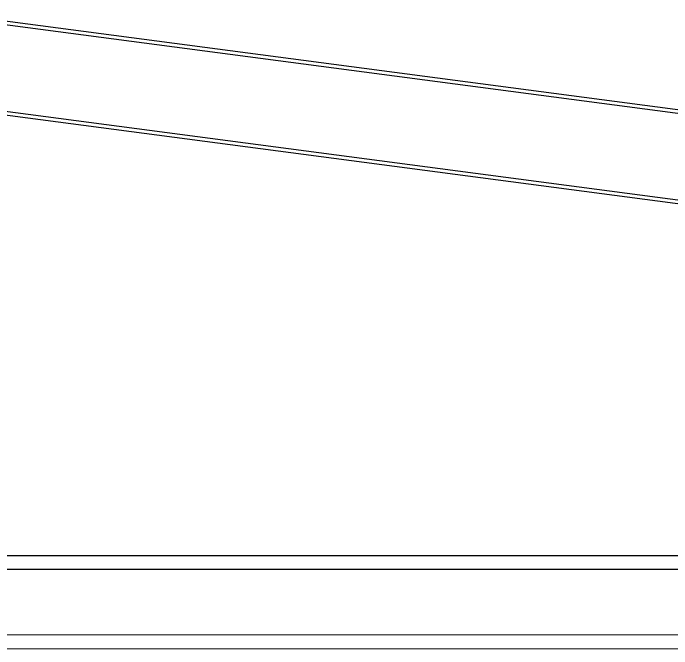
# Model space of a CAD drawing. Header units: inches. Extents: x 3324238 to 135265466, y -1036581 to 20094598.
# Drawn here: x 3354725.568 to 3354727.012, y -519086.604 to -519085.211 of the extents above; entities that cross this region are included whole.
import ezdxf

# ---------------------------------------------------------------- set-up
doc = ezdxf.new("R2010")
doc.units = ezdxf.units.IN
doc.header["$MEASUREMENT"] = 0
doc.layers.add('FURNITURE', color=32, linetype='Continuous', lineweight=13)

msp = doc.modelspace()

# ---------------------------------------------------------------- linework, layer by layer
for p, q in [((3354724.1532, -519085.044, 0.0027), (3354727.296, -519085.4577, 0.0027)), ((3354724.1502, -519085.0514, 0.0027), (3354727.3039, -519085.4666, 0.0027)), ((3354724.0785, -519085.232, 0.0027), (3354727.2186, -519085.6454, 0.0027)), ((3354724.0759, -519085.2395, 0.0027), (3354727.2104, -519085.6521, 0.0027)), ((3354723.857, -519086.3996, 0.0027), (3354727.0653, -519086.3992, 0.0027)), ((3354723.8562, -519086.4295, 0.0027), (3354727.0843, -519086.429, 0.0027)), ((3354727.097, -519086.5732, 0.0027), (3354723.8602, -519086.5736, 0.0027)), ((3354723.861, -519086.6035, 0.0027), (3354727.0978, -519086.6031, 0.0027))]:
    msp.add_line(p, q)
at = {"layer": 'FURNITURE', "lineweight": 30}
msp.add_arc((3354732.7531, -519086.6174, 0.0027), 12.0161, 2.96628, 177.03372, dxfattribs=at)

doc.saveas('drawing.dxf')
